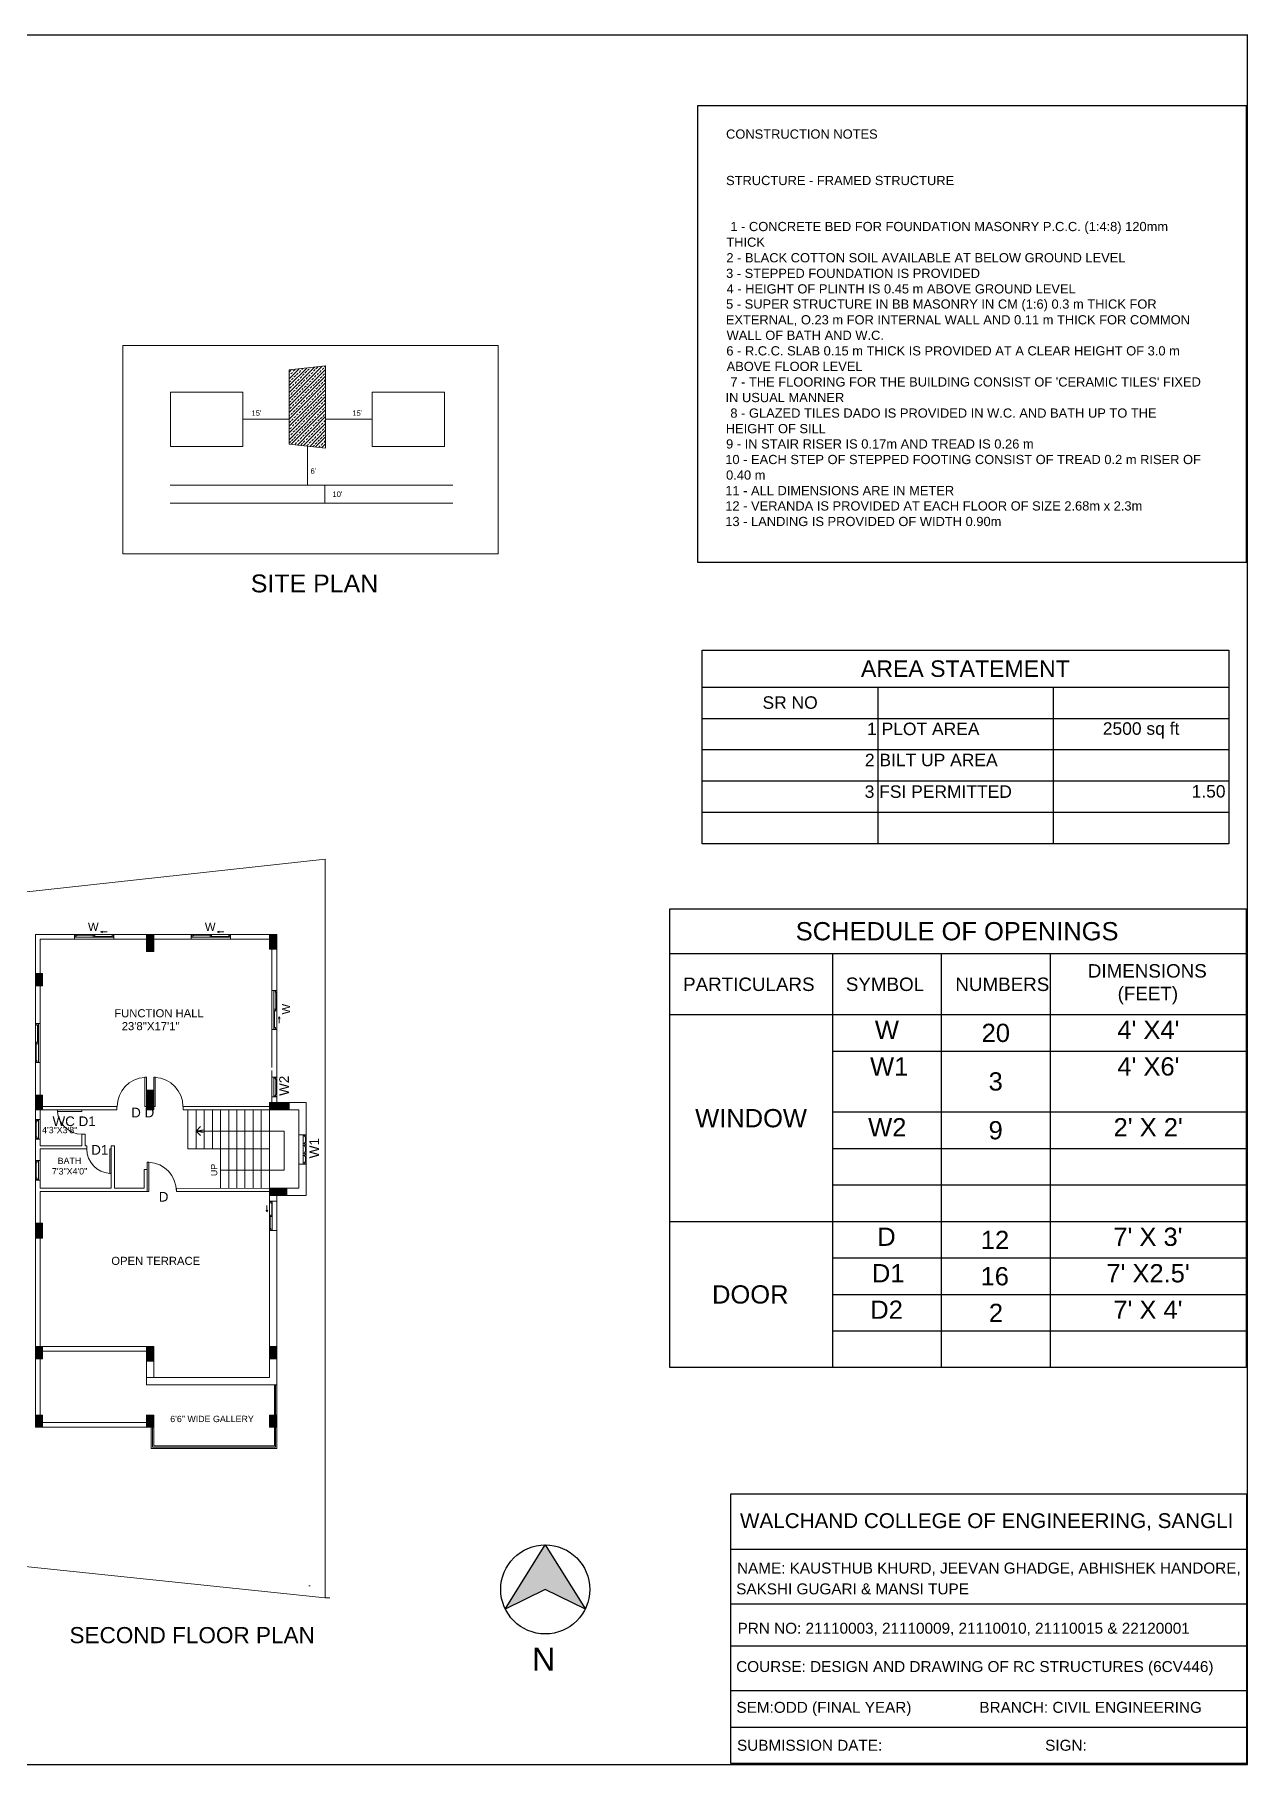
# Model space of a CAD drawing. Header units: millimetres. Extents: x 218.7 to 294.1, y -22.2 to 31.6.
# Drawn here: x 256.3 to 294.1, y -22.2 to 31.6 of the extents above; entities that cross this region are included whole.
import ezdxf

# ---------------------------------------------------------------- set-up
doc = ezdxf.new("R2010")
doc.units = ezdxf.units.MM
for name, color, linetype in [('PDF_Geometry', 7, 'Continuous'), ('PDF_Solid Fills', 1, 'Continuous'), ('PDF_Text', 7, 'Continuous')]:
    doc.layers.add(name, color=color, linetype=linetype)
doc.styles.add('PDF Arial', font='arial.ttf')

msp = doc.modelspace()

# ---------------------------------------------------------------- linework, layer by layer
at = {"layer": 'PDF_Geometry', "lineweight": 25}
for points in [[(294.081, 31.595), (218.675, 31.595), (218.675, -22.228), (294.081, -22.228), (294.081, 31.595), (294.081, 31.611)], [(293.505, 12.457), (293.505, 6.429), (277.106, 6.429), (277.106, 12.457), (293.505, 12.457)], [(277.106, 11.305), (293.505, 11.305)], [(282.575, 11.305), (282.575, 6.429)], [(288.036, 11.305), (288.036, 6.429)], [(277.106, 10.328), (293.505, 10.328)], [(277.106, 9.359), (293.505, 9.359)], [(277.106, 8.382), (293.505, 8.382)], [(277.106, 7.406), (293.505, 7.406)], [(294.039, -9.87), (276.096, -9.87), (276.096, 4.4), (294.039, 4.4)], [(294.039, 4.4), (294.039, -9.87)], [(276.096, 3.014), (294.039, 3.014)], [(281.164, 3.014), (281.164, -9.87)], [(284.546, 3.014), (284.546, -9.87)], [(287.936, 3.014), (287.936, -9.87)], [(276.096, 1.11), (294.039, 1.11)], [(281.164, -0.026), (294.039, -0.026)], [(281.164, -1.921), (294.039, -1.921)], [(281.164, -3.057), (294.039, -3.057)], [(281.164, -4.192), (294.039, -4.192)], [(276.096, -5.328), (294.039, -5.328)], [(281.164, -6.463), (294.039, -6.463)], [(281.164, -7.599), (294.039, -7.599)], [(281.164, -8.734), (294.039, -8.734)], [(294.056, -13.811), (294.056, -22.203), (278, -22.203), (278, -13.811), (294.056, -13.811)], [(278, -15.531), (294.056, -15.531)], [(278, -17.234), (294.056, -17.234)], [(278, -18.537), (294.056, -18.537)], [(278, -19.931), (294.056, -19.931)], [(278, -21.067), (294.056, -21.067)]]:
    msp.add_lwpolyline(points, dxfattribs=at)
for points in [[(294.056, 15.196), (294.056, 29.39), (276.964, 29.39), (276.964, 15.196)], [(273.474, -17.393), (272.222, -16.784), (270.969, -17.393), (272.222, -15.398)]]:
    msp.add_lwpolyline(points, close=True, dxfattribs=at)
at = {"layer": 'PDF_Geometry', "lineweight": 9}
for points in [[(259.071, 21.934), (259.071, 15.455), (270.76, 15.455), (270.76, 21.934)], [(262.803, 18.795), (260.557, 18.795), (260.557, 20.481), (262.803, 20.481)], [(269.082, 18.795), (266.836, 18.795), (266.836, 20.481), (269.082, 20.481)]]:
    msp.add_lwpolyline(points, close=True, dxfattribs=at)
at = {"layer": 'PDF_Geometry', "color": 7, "lineweight": 9, "true_color": 0xffffff}
msp.add_lwpolyline([(265.383, 18.744), (264.248, 18.861), (264.248, 19.596), (264.248, 21.174), (265.383, 21.299)], close=True, dxfattribs=at)
at = {"layer": 'PDF_Geometry', "lineweight": 9}
for points in [[(264.248, 20.264), (265.266, 21.283)], [(264.248, 20.473), (265.033, 21.258)], [(264.248, 20.69), (264.799, 21.233)], [(264.248, 20.899), (264.557, 21.208)], [(264.248, 20.055), (265.383, 21.191)], [(264.248, 21.107), (264.323, 21.183)], [(264.248, 21.007), (264.273, 21.024)], [(264.298, 21.049), (264.348, 21.099)], [(264.373, 21.132), (264.431, 21.183)], [(264.398, 20.949), (264.456, 20.999)], [(264.481, 21.024), (264.532, 21.074)], [(264.557, 21.099), (264.615, 21.158)], [(264.64, 21.183), (264.674, 21.216)], [(264.665, 20.999), (264.715, 21.049)], [(264.74, 21.074), (264.799, 21.132)], [(264.824, 21.158), (264.874, 21.208)], [(264.849, 20.974), (264.899, 21.024)], [(264.899, 21.233), (264.916, 21.249)], [(264.932, 21.049), (264.982, 21.099)], [(265.008, 21.132), (265.058, 21.183)], [(265.033, 20.949), (265.083, 20.999)], [(265.083, 21.208), (265.141, 21.258)], [(265.116, 21.024), (265.166, 21.074)], [(265.191, 21.099), (265.241, 21.158)], [(265.275, 21.183), (265.325, 21.233)], [(265.3, 20.999), (265.35, 21.049)], [(265.35, 21.258), (265.383, 21.299)], [(265.375, 21.074), (265.383, 21.082)], [(264.248, 19.847), (265.383, 20.982)], [(264.248, 20.79), (264.298, 20.84)], [(264.248, 19.638), (265.383, 20.773)], [(264.248, 19.421), (265.383, 20.556)], [(264.273, 20.606), (264.323, 20.657)], [(264.298, 20.414), (264.348, 20.473)], [(264.323, 20.865), (264.373, 20.915)], [(264.348, 20.682), (264.398, 20.732)], [(264.373, 20.498), (264.431, 20.548)], [(264.431, 20.757), (264.481, 20.815)], [(264.456, 20.573), (264.507, 20.631)], [(264.507, 20.84), (264.557, 20.89)], [(264.532, 20.657), (264.59, 20.707)], [(264.557, 20.473), (264.615, 20.523)], [(264.59, 20.915), (264.64, 20.974)], [(264.615, 20.732), (264.665, 20.79)], [(264.64, 20.548), (264.69, 20.606)], [(264.69, 20.815), (264.74, 20.865)], [(264.715, 20.631), (264.774, 20.682)], [(264.74, 20.448), (264.799, 20.498)], [(264.774, 20.89), (264.824, 20.949)], [(264.799, 20.707), (264.849, 20.757)], [(264.824, 20.523), (264.874, 20.573)], [(264.874, 20.79), (264.932, 20.84)], [(264.899, 20.606), (264.957, 20.657)], [(264.932, 20.414), (264.982, 20.473)], [(264.957, 20.865), (265.008, 20.915)], [(264.982, 20.682), (265.033, 20.732)], [(265.008, 20.498), (265.058, 20.548)], [(265.058, 20.757), (265.116, 20.815)], [(265.083, 20.573), (265.141, 20.631)], [(265.141, 20.84), (265.191, 20.89)], [(265.166, 20.657), (265.216, 20.707)], [(265.191, 20.473), (265.241, 20.523)], [(265.216, 20.915), (265.275, 20.974)], [(265.241, 20.732), (265.3, 20.79)], [(265.275, 20.548), (265.325, 20.606)], [(265.325, 20.815), (265.375, 20.865)], [(265.35, 20.631), (265.383, 20.665)], [(264.248, 20.373), (264.273, 20.389)], [(264.248, 19.212), (265.383, 20.348)], [(264.248, 20.164), (264.298, 20.206)], [(264.248, 19.003), (265.383, 20.139)], [(264.273, 19.972), (264.323, 20.022)], [(264.315, 18.861), (265.383, 19.93)], [(264.323, 20.231), (264.373, 20.289)], [(264.348, 20.047), (264.398, 20.105)], [(264.373, 19.863), (264.431, 19.922)], [(264.398, 20.314), (264.456, 20.364)], [(264.431, 20.131), (264.481, 20.181)], [(264.456, 19.947), (264.507, 19.997)], [(264.481, 20.389), (264.532, 20.448)], [(264.507, 20.206), (264.557, 20.264)], [(264.532, 20.022), (264.59, 20.072)], [(264.59, 20.289), (264.64, 20.339)], [(264.615, 20.105), (264.665, 20.156)], [(264.64, 19.922), (264.69, 19.972)], [(264.665, 20.364), (264.715, 20.414)], [(264.69, 20.181), (264.74, 20.231)], [(264.715, 19.997), (264.774, 20.047)], [(264.774, 20.264), (264.824, 20.314)], [(264.799, 20.072), (264.849, 20.131)], [(264.824, 19.888), (264.874, 19.947)], [(264.849, 20.339), (264.899, 20.389)], [(264.874, 20.156), (264.932, 20.206)], [(264.899, 19.972), (264.957, 20.022)], [(264.957, 20.231), (265.008, 20.289)], [(264.982, 20.047), (265.033, 20.105)], [(265.008, 19.863), (265.058, 19.922)], [(265.033, 20.314), (265.083, 20.364)], [(265.058, 20.131), (265.116, 20.181)], [(265.083, 19.947), (265.141, 19.997)], [(265.116, 20.389), (265.166, 20.448)], [(265.141, 20.206), (265.191, 20.264)], [(265.166, 20.022), (265.216, 20.072)], [(265.216, 20.289), (265.275, 20.339)], [(265.241, 20.105), (265.3, 20.156)], [(265.275, 19.922), (265.325, 19.972)], [(265.3, 20.364), (265.35, 20.414)], [(265.325, 20.181), (265.375, 20.231)], [(265.35, 19.997), (265.383, 20.03)], [(265.375, 20.448), (265.383, 20.456)], [(262.803, 19.638), (264.248, 19.638)], [(264.248, 19.738), (264.273, 19.763)], [(264.248, 19.529), (264.298, 19.579)], [(264.273, 19.337), (264.323, 19.387)], [(264.298, 19.788), (264.348, 19.838)], [(264.323, 19.604), (264.373, 19.655)], [(264.348, 19.421), (264.398, 19.471)], [(264.398, 19.68), (264.456, 19.73)], [(264.431, 19.496), (264.481, 19.546)], [(264.481, 19.763), (264.532, 19.813)], [(264.507, 18.836), (265.383, 19.721)], [(264.507, 19.579), (264.557, 19.63)], [(264.532, 19.387), (264.59, 19.446)], [(264.557, 19.838), (264.615, 19.888)], [(264.59, 19.655), (264.64, 19.705)], [(264.615, 19.471), (264.665, 19.521)], [(264.665, 19.73), (264.715, 19.788)], [(264.69, 19.546), (264.74, 19.604)], [(264.699, 18.82), (265.383, 19.504)], [(264.715, 19.362), (264.774, 19.421)], [(264.74, 19.813), (264.799, 19.863)], [(264.774, 19.63), (264.824, 19.68)], [(264.799, 19.446), (264.849, 19.496)], [(264.849, 19.705), (264.899, 19.763)], [(264.874, 19.521), (264.932, 19.579)], [(264.899, 19.337), (264.957, 19.387)], [(264.932, 19.788), (264.982, 19.838)], [(264.957, 19.604), (265.008, 19.655)], [(264.982, 19.421), (265.033, 19.471)], [(265.033, 19.68), (265.083, 19.73)], [(265.058, 19.496), (265.116, 19.546)], [(265.116, 19.763), (265.166, 19.813)], [(265.141, 19.579), (265.191, 19.63)], [(265.166, 19.387), (265.216, 19.446)], [(265.191, 19.838), (265.241, 19.888)], [(265.216, 19.655), (265.275, 19.705)], [(265.241, 19.471), (265.3, 19.521)], [(265.3, 19.73), (265.35, 19.788)], [(265.325, 19.546), (265.375, 19.604)], [(265.35, 19.362), (265.383, 19.404)], [(265.375, 19.813), (265.383, 19.822)], [(266.836, 19.638), (265.383, 19.638)], [(264.248, 19.112), (264.273, 19.129)], [(264.248, 18.895), (264.298, 18.945)], [(264.298, 19.154), (264.348, 19.204)], [(264.323, 18.97), (264.373, 19.02)], [(264.373, 19.237), (264.431, 19.287)], [(264.398, 19.045), (264.456, 19.103)], [(264.431, 18.861), (264.481, 18.92)], [(264.456, 19.312), (264.507, 19.362)], [(264.481, 19.129), (264.532, 19.179)], [(264.507, 18.945), (264.557, 18.995)], [(264.557, 19.204), (264.615, 19.262)], [(264.59, 19.02), (264.64, 19.078)], [(264.615, 18.836), (264.665, 18.895)], [(264.64, 19.287), (264.69, 19.337)], [(264.665, 19.103), (264.715, 19.154)], [(264.69, 18.92), (264.74, 18.97)], [(264.74, 19.179), (264.799, 19.237)], [(264.774, 18.995), (264.824, 19.045)], [(264.799, 18.811), (264.849, 18.861)], [(264.824, 19.262), (264.874, 19.312)], [(264.849, 19.078), (264.899, 19.129)], [(264.874, 18.895), (264.932, 18.945)], [(264.891, 18.795), (265.383, 19.296)], [(264.932, 19.154), (264.982, 19.204)], [(264.957, 18.97), (265.008, 19.02)], [(265.008, 19.237), (265.058, 19.287)], [(265.033, 19.045), (265.083, 19.103)], [(265.058, 18.861), (265.116, 18.92)], [(265.074, 18.778), (265.383, 19.087)], [(265.083, 19.312), (265.141, 19.362)], [(265.116, 19.129), (265.166, 19.179)], [(265.141, 18.945), (265.191, 18.995)], [(265.191, 19.204), (265.241, 19.262)], [(265.216, 19.02), (265.275, 19.078)], [(265.241, 18.836), (265.3, 18.895)], [(265.266, 18.761), (265.383, 18.878)], [(265.275, 19.287), (265.325, 19.337)], [(265.3, 19.103), (265.35, 19.154)], [(265.325, 18.92), (265.375, 18.97)], [(265.375, 19.179), (265.383, 19.187)], [(264.815, 18.803), (264.815, 17.584)], [(264.982, 18.786), (265.033, 18.836)], [(265.175, 18.77), (265.216, 18.811)], [(265.367, 18.744), (265.383, 18.77)], [(260.549, 17.584), (269.341, 17.584)], [(265.358, 17.584), (265.358, 17.024)], [(260.549, 17.024), (269.341, 17.024)], [(255.13, -5.486), (255.13, 4.825), (265.367, 5.944), (265.367, -17.042), (265.517, -17.042)], [(259.806, 3.606), (256.349, 3.606), (256.349, 2.387)], [(256.499, 0.834), (256.499, 3.456), (261.2, 3.456)], [(261.2, 3.606), (260.031, 3.606)], [(263.638, 3.606), (261.651, 3.606)], [(261.651, 3.456), (263.638, 3.456)], [(263.713, 3.147), (263.713, 1.861)], [(263.864, 1.861), (263.864, 3.147)], [(256.349, 2.003), (256.349, 0.834)], [(263.713, 0.642), (263.713, -0.535)], [(263.864, -0.836), (263.864, 0.642)], [(256.349, -0.385), (256.349, -1.395)], [(256.499, -1.395), (256.499, -0.385)], [(263.713, -0.635), (263.713, -0.836)], [(263.713, -1.445), (263.713, -1.629)], [(263.864, -1.629), (263.864, -1.445)], [(256.349, -1.854), (256.349, -2.155)], [(256.499, -2.155), (256.499, -1.854)], [(256.574, -1.854), (258.887, -1.854), (258.887, -1.754), (256.574, -1.754)], [(263.638, -1.754), (261.501, -1.754), (260.95, -1.754), (260.95, -1.854), (263.638, -1.854)], [(261.092, -3.073), (261.092, -1.854)], [(261.35, -3.073), (261.35, -1.854)], [(261.601, -3.073), (261.601, -1.854)], [(261.86, -3.073), (261.86, -1.854)], [(262.11, -4.292), (262.11, -1.854)], [(262.369, -4.292), (262.369, -1.854)], [(262.62, -4.292), (262.62, -1.854)], [(262.87, -4.292), (262.87, -1.854)], [(263.129, -4.292), (263.129, -1.854)], [(263.379, -4.292), (263.379, -1.854)], [(263.638, -4.292), (263.638, -1.854)], [(264.782, -2.631), (264.782, -1.629), (264.248, -1.629)], [(264.248, -1.854), (264.548, -1.854), (264.548, -2.631)], [(256.499, -3.073), (257.952, -3.073), (257.952, -2.973), (257.902, -2.973), (257.902, -2.614), (257.793, -2.614), (257.793, -2.973), (256.499, -2.973), (256.499, -2.764)], [(261.576, -2.556), (261.35, -2.514), (261.492, -2.372)], [(261.35, -2.514), (261.576, -2.472)], [(262.11, -3.733), (264.089, -3.733), (264.089, -2.514), (261.35, -2.514), (261.492, -2.656)], [(256.349, -2.764), (256.349, -3.432)], [(256.499, -4.292), (258.712, -4.292), (258.712, -2.973), (258.812, -2.973), (258.812, -4.292)], [(256.499, -3.432), (256.499, -3.073)], [(263.638, -3.073), (261.092, -3.073)], [(259.831, -4.393), (259.831, -3.708), (259.731, -3.708), (259.731, -4.292)], [(264.173, -4.518), (264.782, -4.518), (264.782, -3.541)], [(264.548, -3.541), (264.548, -4.292), (264.173, -4.292)], [(256.349, -4.042), (256.349, -9.369)], [(256.499, -4.292), (256.499, -4.042)], [(259.731, -4.292), (258.812, -4.292)], [(263.638, -4.292), (260.741, -4.301), (260.741, -4.401), (263.638, -4.393)], [(256.499, -9.219), (256.499, -4.393)], [(256.499, -4.393), (259.831, -4.393)], [(263.638, -4.518), (263.638, -4.702)], [(263.864, -4.702), (263.864, -4.518)], [(265.367, -17.042), (255.13, -15.974), (255.13, -9.369), (255.13, -5.486)], [(263.638, -5.612), (263.638, -9.219)], [(263.864, -9.219), (263.864, -5.612)], [(256.349, -9.603), (256.349, -11.356)], [(256.499, -11.356), (256.499, -9.603)], [(259.806, -9.219), (256.574, -9.219)], [(256.574, -9.369), (258.912, -9.369)], [(258.862, -9.369), (259.806, -9.369)], [(263.638, -10.187), (259.806, -10.187), (259.806, -10.413), (263.864, -10.413), (263.864, -9.603)], [(259.806, -10.187), (259.806, -9.678)], [(260.031, -10.187), (260.031, -9.678)], [(263.638, -9.603), (263.638, -10.187)], [(263.788, -10.413), (263.788, -11.356)], [(263.822, -10.413), (263.822, -11.356)], [(263.864, -10.413), (263.864, -11.356)], [(259.806, -11.582), (256.574, -11.582)], [(256.574, -11.732), (259.806, -11.732)], [(263.864, -11.732), (263.864, -12.392), (259.956, -12.392), (259.956, -11.732)], [(259.998, -11.732), (259.998, -12.358), (263.822, -12.358)], [(260.031, -11.732), (260.031, -12.316), (263.788, -12.316)], [(263.788, -11.732), (263.788, -12.316)], [(263.822, -11.732), (263.822, -12.358)], [(264.866, -16.667), (264.899, -16.667)]]:
    msp.add_lwpolyline(points, dxfattribs=at)
at = {"layer": 'PDF_Geometry', "color": 151, "lineweight": 9, "true_color": 0x7ebfff}
for points in [[(257.585, 3.565), (257.635, 3.565), (257.635, 3.606), (257.568, 3.606), (257.568, 3.456)], [(258.787, 3.606), (257.568, 3.606)], [(257.568, 3.515), (257.585, 3.515), (257.585, 3.606)], [(257.568, 3.456), (258.787, 3.456)], [(257.585, 3.515), (258.152, 3.515)], [(257.635, 3.606), (258.152, 3.606)], [(257.635, 3.581), (258.152, 3.581)], [(258.203, 3.565), (258.152, 3.565)], [(258.203, 3.606), (258.77, 3.606)], [(258.203, 3.54), (258.729, 3.54)], [(258.203, 3.515), (258.729, 3.515)], [(258.436, 3.657), (258.378, 3.682), (258.436, 3.707)], [(258.378, 3.682), (258.587, 3.682)], [(258.77, 3.565), (258.729, 3.565), (258.729, 3.515), (258.787, 3.515)], [(258.787, 3.456), (258.787, 3.606), (258.77, 3.606), (258.77, 3.515)], [(261.217, 3.565), (261.267, 3.565), (261.267, 3.606), (261.2, 3.606), (261.2, 3.456)], [(262.419, 3.606), (261.2, 3.606)], [(261.2, 3.515), (261.217, 3.515), (261.217, 3.606)], [(261.2, 3.456), (262.419, 3.456)], [(261.217, 3.515), (261.785, 3.515)], [(261.267, 3.606), (261.785, 3.606)], [(261.267, 3.581), (261.785, 3.581)], [(261.835, 3.565), (261.785, 3.565)], [(261.835, 3.606), (262.402, 3.606)], [(261.835, 3.54), (262.361, 3.54)], [(261.835, 3.515), (262.361, 3.515)], [(262.068, 3.657), (262.01, 3.682), (262.068, 3.707)], [(262.01, 3.682), (262.219, 3.682)], [(262.402, 3.565), (262.361, 3.565), (262.361, 3.515), (262.419, 3.515)], [(262.419, 3.456), (262.419, 3.606), (262.402, 3.606), (262.402, 3.515)], [(263.822, 1.845), (263.822, 1.795), (263.864, 1.795), (263.864, 1.861), (263.713, 1.861)], [(263.713, 1.861), (263.713, 0.642)], [(263.772, 1.861), (263.772, 1.845), (263.864, 1.845)], [(263.772, 1.845), (263.772, 1.277)], [(263.839, 1.795), (263.839, 1.277)], [(263.864, 0.642), (263.864, 1.861)], [(263.864, 1.795), (263.864, 1.277)], [(263.772, 1.227), (263.772, 0.709)], [(263.797, 1.227), (263.797, 0.709)], [(263.822, 1.227), (263.822, 1.277)], [(263.864, 1.227), (263.864, 0.659)], [(256.499, 0.834), (256.349, 0.834), (256.349, 0.818), (256.441, 0.818)], [(256.349, 0.834), (256.349, -0.385)], [(256.349, 0.25), (256.349, 0.818)], [(256.391, 0.818), (256.391, 0.768), (256.441, 0.768), (256.441, 0.834)], [(256.416, 0.25), (256.416, 0.768)], [(256.441, 0.25), (256.441, 0.768)], [(256.499, -0.385), (256.499, 0.834)], [(263.713, 0.642), (263.864, 0.642), (263.864, 0.659), (263.772, 0.659)], [(263.822, 0.659), (263.822, 0.709), (263.772, 0.709), (263.772, 0.642)], [(263.914, 0.993), (263.939, 1.051), (263.964, 0.993)], [(263.939, 1.051), (263.939, 0.843)], [(256.349, -0.318), (256.349, 0.2)], [(256.374, -0.318), (256.374, 0.2)], [(256.391, 0.25), (256.391, 0.2)], [(256.441, -0.368), (256.441, 0.2)], [(256.391, -0.368), (256.391, -0.318), (256.349, -0.318), (256.349, -0.385), (256.499, -0.385)], [(256.441, -0.385), (256.441, -0.368), (256.349, -0.368)], [(263.713, -0.836), (263.713, -1.445)], [(263.713, -0.836), (263.864, -0.836), (263.864, -0.911), (263.822, -0.911), (263.822, -0.869)], [(263.772, -0.836), (263.772, -0.869), (263.822, -0.869), (263.822, -0.852), (263.864, -0.852)], [(263.772, -1.42), (263.772, -0.869)], [(263.839, -0.911), (263.839, -1.378)], [(263.864, -1.445), (263.864, -0.836)], [(263.864, -1.378), (263.864, -0.911)], [(263.864, -1.437), (263.822, -1.437), (263.822, -1.378), (263.864, -1.378), (263.864, -1.445), (263.713, -1.445)], [(263.822, -1.42), (263.772, -1.42), (263.772, -1.445)], [(256.349, -2.764), (256.349, -2.155)], [(256.499, -2.155), (256.349, -2.155), (256.349, -2.23), (256.391, -2.23), (256.391, -2.188)], [(256.441, -2.155), (256.441, -2.188), (256.391, -2.188), (256.391, -2.172), (256.349, -2.172)], [(256.349, -2.698), (256.349, -2.23)], [(256.374, -2.23), (256.374, -2.698)], [(256.441, -2.739), (256.441, -2.188)], [(256.499, -2.155), (256.499, -2.764)], [(264.548, -3.541), (264.548, -3.24), (264.548, -2.931), (264.548, -2.631)], [(264.782, -2.639), (264.732, -2.639), (264.732, -2.698), (264.782, -2.698), (264.782, -2.631), (264.548, -2.631)], [(264.732, -2.664), (264.69, -2.664), (264.69, -2.631)], [(264.69, -2.664), (264.69, -2.898)], [(264.782, -2.631), (264.782, -2.931), (264.782, -3.24), (264.782, -3.541)], [(256.349, -2.756), (256.391, -2.756), (256.391, -2.698), (256.349, -2.698), (256.349, -2.764), (256.499, -2.764)], [(256.391, -2.739), (256.441, -2.739), (256.441, -2.764)], [(264.732, -2.965), (264.69, -2.965), (264.69, -2.931), (264.69, -2.898), (264.732, -2.898), (264.732, -2.923), (264.782, -2.923)], [(264.69, -2.965), (264.69, -3.207)], [(264.732, -3.274), (264.69, -3.274), (264.69, -3.24), (264.69, -3.207), (264.732, -3.207), (264.732, -3.224), (264.782, -3.224)], [(264.732, -2.898), (264.732, -2.865), (264.782, -2.865), (264.782, -2.931), (264.782, -3.007), (264.732, -3.007), (264.732, -2.948), (264.782, -2.948)], [(264.782, -3.249), (264.732, -3.249), (264.732, -3.307), (264.782, -3.307), (264.782, -3.24), (264.782, -3.165), (264.732, -3.165), (264.732, -3.207)], [(264.757, -2.865), (264.757, -2.698)], [(264.757, -3.165), (264.757, -3.007)], [(264.782, -2.698), (264.782, -2.865)], [(264.782, -3.007), (264.782, -3.165)], [(256.349, -4.042), (256.349, -3.432)], [(256.499, -3.432), (256.349, -3.432), (256.349, -3.499), (256.391, -3.499), (256.391, -3.457)], [(256.441, -3.432), (256.441, -3.457), (256.391, -3.457), (256.391, -3.441), (256.349, -3.441)], [(256.349, -3.967), (256.349, -3.499)], [(256.374, -3.499), (256.374, -3.967)], [(256.441, -4.009), (256.441, -3.457)], [(256.499, -3.432), (256.499, -4.042)], [(264.548, -3.541), (264.782, -3.541), (264.782, -3.474), (264.732, -3.474), (264.732, -3.508)], [(264.69, -3.274), (264.69, -3.508)], [(264.69, -3.541), (264.69, -3.508), (264.732, -3.508), (264.732, -3.533), (264.782, -3.533)], [(264.757, -3.474), (264.757, -3.307)], [(264.782, -3.307), (264.782, -3.474)], [(256.349, -4.025), (256.391, -4.025), (256.391, -3.967), (256.349, -3.967), (256.349, -4.042), (256.499, -4.042)], [(256.391, -4.009), (256.441, -4.009), (256.441, -4.042)], [(263.555, -5.027), (263.555, -4.827)], [(263.864, -4.702), (263.638, -4.702), (263.638, -4.718), (263.722, -4.718)], [(263.638, -4.702), (263.638, -5.612)], [(263.638, -5.136), (263.638, -4.718)], [(263.68, -4.718), (263.68, -4.76), (263.722, -4.76), (263.722, -4.702)], [(263.705, -5.136), (263.705, -4.76)], [(263.722, -5.136), (263.722, -4.76)], [(263.864, -5.612), (263.864, -4.702)], [(263.588, -4.977), (263.555, -5.027), (263.53, -4.977)], [(263.638, -5.553), (263.638, -5.177)], [(263.655, -5.553), (263.655, -5.177)], [(263.68, -5.136), (263.68, -5.177)], [(263.722, -5.595), (263.722, -5.177)], [(263.68, -5.595), (263.68, -5.553), (263.638, -5.553), (263.638, -5.612), (263.864, -5.612)], [(263.722, -5.612), (263.722, -5.595), (263.638, -5.595)]]:
    msp.add_lwpolyline(points, dxfattribs=at)
for points in [[(258.203, 3.606), (258.152, 3.606), (258.152, 3.515), (258.203, 3.515)], [(261.835, 3.606), (261.785, 3.606), (261.785, 3.515), (261.835, 3.515)], [(263.864, 1.227), (263.864, 1.277), (263.772, 1.277), (263.772, 1.227)], [(256.349, 0.25), (256.349, 0.2), (256.441, 0.2), (256.441, 0.25)], [(263.638, -5.136), (263.638, -5.177), (263.722, -5.177), (263.722, -5.136)]]:
    msp.add_lwpolyline(points, close=True, dxfattribs=at)
at = {"layer": 'PDF_Geometry', "color": 52, "lineweight": 9, "true_color": 0xdddd00}
for points in [[(260.031, 3.606), (259.806, 3.606), (259.806, 3.072), (260.031, 3.072)], [(263.864, 3.606), (263.638, 3.606), (263.638, 3.147), (263.864, 3.147)], [(256.574, 2.387), (256.349, 2.387), (256.349, 2.003), (256.574, 2.003)], [(256.574, -1.395), (256.349, -1.395), (256.349, -1.854), (256.574, -1.854)], [(260.031, -1.245), (259.806, -1.245), (259.806, -1.854), (260.031, -1.854)], [(263.638, -1.629), (263.638, -1.854), (264.248, -1.854), (264.248, -1.629)], [(263.638, -4.292), (263.638, -4.518), (264.173, -4.518), (264.173, -4.292)], [(256.574, -5.386), (256.349, -5.386), (256.349, -5.845), (256.574, -5.845)], [(260.031, -9.219), (259.806, -9.219), (259.806, -9.678), (260.031, -9.678)], [(263.864, -9.219), (263.638, -9.219), (263.638, -9.603), (263.864, -9.603)], [(256.574, -11.356), (256.349, -11.356), (256.349, -11.732), (256.574, -11.732)], [(260.031, -11.356), (259.806, -11.356), (259.806, -11.732), (260.031, -11.732)], [(263.864, -11.356), (263.638, -11.356), (263.638, -11.732), (263.864, -11.732)]]:
    msp.add_lwpolyline(points, close=True, dxfattribs=at)
for points in [[(259.839, 3.231), (259.856, 3.256), (259.822, 3.256)], [(259.831, 3.256), (259.847, 3.247)], [(259.839, 3.598), (259.839, 3.606)], [(259.856, 3.448), (259.872, 3.456)], [(259.881, 3.356), (259.898, 3.364)], [(259.889, 3.523), (259.906, 3.531)], [(259.889, 3.256), (259.898, 3.239)], [(259.906, 3.214), (259.906, 3.247)], [(259.914, 3.272), (259.931, 3.281)], [(259.931, 3.515), (259.948, 3.506)], [(260.014, 3.581), (260.031, 3.565)], [(260.023, 3.548), (260.031, 3.556)], [(263.638, 3.581), (263.638, 3.59)], [(263.663, 3.556), (263.68, 3.548)], [(263.663, 3.373), (263.688, 3.356)], [(263.672, 3.348), (263.705, 3.364)], [(263.73, 3.356), (263.738, 3.348)], [(263.73, 3.314), (263.738, 3.339)], [(263.738, 3.272), (263.747, 3.256)], [(263.763, 3.289), (263.797, 3.281)], [(263.772, 3.373), (263.788, 3.389)], [(263.772, 3.256), (263.797, 3.289)], [(263.78, 3.548), (263.788, 3.556)], [(263.805, 3.239), (263.822, 3.239)], [(263.814, 3.423), (263.83, 3.423)], [(263.814, 3.356), (263.855, 3.398)], [(263.839, 3.381), (263.83, 3.431)], [(263.83, 3.356), (263.864, 3.356)], [(263.839, 3.606), (263.839, 3.615)], [(263.847, 3.247), (263.839, 3.281)], [(259.881, 3.181), (259.889, 3.197)], [(259.889, 3.206), (259.914, 3.189)], [(259.898, 3.181), (259.931, 3.197)], [(259.939, 3.189), (259.956, 3.181)], [(259.956, 3.147), (259.964, 3.181)], [(263.68, 3.222), (263.697, 3.222)], [(263.763, 3.206), (263.78, 3.214)], [(256.449, 2.346), (256.466, 2.337)], [(256.474, 2.212), (256.491, 2.229)], [(256.482, 2.387), (256.482, 2.396)], [(256.499, 2.22), (256.533, 2.262)], [(256.508, 2.22), (256.549, 2.212)], [(256.508, 2.162), (256.516, 2.154)], [(256.516, 2.245), (256.516, 2.296)], [(256.558, 2.279), (256.566, 2.27)], [(256.349, 2.087), (256.366, 2.078)], [(256.482, 2.053), (256.466, 2.045), (256.491, 2.045)], [(256.474, 2.02), (256.499, 2.045)], [(256.499, 2.095), (256.516, 2.095)], [(256.549, 2.012), (256.541, 2.037)], [(256.349, -1.495), (256.349, -1.487)], [(256.391, -1.579), (256.407, -1.57)], [(256.508, -1.403), (256.524, -1.412)], [(256.516, -1.395), (256.533, -1.403)], [(256.516, -1.562), (256.533, -1.554)], [(256.574, -1.604), (256.574, -1.612)], [(259.872, -1.253), (259.889, -1.261)], [(259.872, -1.295), (259.898, -1.312)], [(259.872, -1.32), (259.906, -1.303)], [(259.931, -1.353), (259.939, -1.32)], [(259.931, -1.487), (259.948, -1.495)], [(259.939, -1.27), (259.973, -1.27)], [(259.956, -1.295), (259.973, -1.261)], [(259.964, -1.353), (259.981, -1.337)], [(259.964, -1.47), (259.981, -1.47)], [(259.964, -1.52), (259.973, -1.512)], [(260.031, -1.303), (260.023, -1.27)], [(256.382, -1.754), (256.399, -1.754)], [(256.399, -1.662), (256.424, -1.679)], [(256.449, -1.721), (256.441, -1.679), (256.399, -1.687)], [(256.424, -1.746), (256.466, -1.704)], [(256.432, -1.746), (256.482, -1.754)], [(256.449, -1.737), (256.474, -1.712), (256.441, -1.712)], [(256.457, -1.721), (256.466, -1.696)], [(256.499, -1.696), (256.508, -1.712)], [(256.524, -1.746), (256.516, -1.721)], [(256.574, -1.729), (256.574, -1.721)], [(259.806, -1.721), (259.814, -1.696)], [(259.822, -1.854), (259.839, -1.854)], [(259.831, -1.671), (259.847, -1.671)], [(259.831, -1.746), (259.839, -1.754)], [(259.956, -1.654), (259.973, -1.654)], [(259.956, -1.687), (259.973, -1.679)], [(259.956, -1.854), (259.964, -1.846)], [(260.014, -1.646), (260.031, -1.654)], [(260.014, -1.829), (260.031, -1.829)], [(260.023, -1.679), (260.031, -1.662)], [(263.73, -1.646), (263.738, -1.654)], [(263.822, -1.704), (263.847, -1.721), (263.83, -1.712)], [(263.839, -1.721), (263.872, -1.712)], [(263.839, -1.829), (263.847, -1.821)], [(263.847, -1.662), (263.855, -1.654)], [(263.88, -1.771), (263.922, -1.729)], [(263.88, -1.762), (263.897, -1.729)], [(263.889, -1.771), (263.939, -1.771)], [(263.905, -1.746), (263.897, -1.696)], [(263.897, -1.712), (263.914, -1.729)], [(263.914, -1.679), (263.93, -1.679)], [(263.964, -1.646), (263.972, -1.629)], [(263.997, -1.654), (264.014, -1.671)], [(264.022, -1.829), (264.031, -1.838)], [(264.039, -1.654), (264.031, -1.629)], [(264.039, -1.662), (264.056, -1.662)], [(264.097, -1.796), (264.114, -1.787)], [(264.097, -1.838), (264.114, -1.838)], [(264.106, -1.629), (264.106, -1.62)], [(264.106, -1.729), (264.122, -1.737)], [(264.198, -1.662), (264.206, -1.671)], [(264.231, -1.637), (264.248, -1.637)], [(263.897, -4.292), (263.905, -4.301)], [(264.081, -4.292), (264.097, -4.301)], [(264.164, -4.301), (264.164, -4.292)], [(263.647, -4.334), (263.663, -4.343)], [(263.688, -4.317), (263.713, -4.334)], [(263.697, -4.518), (263.697, -4.509)], [(263.705, -4.343), (263.738, -4.326)], [(263.722, -4.451), (263.73, -4.459)], [(263.747, -4.384), (263.755, -4.351)], [(263.747, -4.368), (263.755, -4.359)], [(263.83, -4.434), (263.847, -4.434)], [(263.922, -4.351), (263.93, -4.359)], [(263.955, -4.418), (263.972, -4.418)], [(264.006, -4.334), (264.022, -4.317)], [(264.006, -4.501), (264.014, -4.493)], [(264.014, -4.401), (264.031, -4.409)], [(264.148, -4.393), (264.164, -4.393)], [(256.357, -5.72), (256.391, -5.678)], [(256.366, -5.712), (256.407, -5.72)], [(256.374, -5.695), (256.374, -5.645)], [(256.424, -5.495), (256.449, -5.47), (256.416, -5.47)], [(256.432, -5.545), (256.449, -5.553)], [(256.441, -5.695), (256.457, -5.687)], [(256.449, -5.528), (256.466, -5.52)], [(256.457, -5.403), (256.474, -5.403)], [(256.482, -5.562), (256.499, -5.57)], [(256.499, -5.503), (256.491, -5.478)], [(256.499, -5.795), (256.524, -5.812)], [(256.499, -5.82), (256.541, -5.812)], [(256.516, -5.762), (256.533, -5.762)], [(256.541, -5.62), (256.549, -5.628)], [(256.566, -5.845), (256.566, -5.829)], [(256.349, -9.369), (256.349, -9.603), (256.574, -9.603), (256.574, -9.219), (256.349, -9.219)], [(256.399, -9.252), (256.424, -9.227), (256.391, -9.227)], [(256.391, -9.227), (256.399, -9.235)], [(256.407, -9.427), (256.424, -9.427)], [(256.424, -9.352), (256.449, -9.369)], [(256.424, -9.386), (256.457, -9.369)], [(256.474, -9.26), (256.474, -9.235)], [(256.474, -9.419), (256.491, -9.427)], [(256.482, -9.419), (256.491, -9.386)], [(256.491, -9.294), (256.508, -9.311)], [(256.533, -9.411), (256.549, -9.411)], [(256.541, -9.227), (256.558, -9.227)], [(256.558, -9.503), (256.574, -9.511)], [(256.558, -9.553), (256.574, -9.544)], [(256.566, -9.386), (256.574, -9.377)], [(259.806, -9.369), (259.806, -9.361)], [(259.814, -9.636), (259.822, -9.645)], [(259.831, -9.419), (259.839, -9.386)], [(259.847, -9.528), (259.864, -9.528)], [(259.856, -9.611), (259.872, -9.628)], [(259.914, -9.377), (259.931, -9.386)], [(259.931, -9.427), (259.948, -9.419)], [(259.931, -9.594), (259.939, -9.586)], [(259.939, -9.26), (259.956, -9.252)], [(259.973, -9.511), (259.989, -9.511)], [(259.981, -9.327), (259.998, -9.327)], [(260.023, -9.444), (260.031, -9.453), (260.031, -9.444)], [(260.031, -9.645), (260.031, -9.62)], [(260.031, -9.678), (260.031, -9.67)], [(263.647, -9.478), (263.638, -9.486)], [(263.697, -9.519), (263.688, -9.486)], [(263.705, -9.594), (263.713, -9.603)], [(263.713, -9.536), (263.722, -9.544)], [(263.738, -9.377), (263.755, -9.377)], [(263.805, -9.277), (263.822, -9.286)], [(263.814, -9.569), (263.83, -9.561)], [(263.822, -9.402), (263.839, -9.394)], [(263.83, -9.235), (263.839, -9.227)], [(263.847, -9.419), (263.864, -9.411), (263.847, -9.394)], [(256.349, -11.448), (256.357, -11.448)], [(256.399, -11.623), (256.416, -11.623)], [(256.407, -11.607), (256.432, -11.623)], [(256.416, -11.632), (256.449, -11.623)], [(256.449, -11.49), (256.482, -11.49)], [(256.457, -11.515), (256.482, -11.482)], [(256.466, -11.665), (256.482, -11.64)], [(256.482, -11.356), (256.482, -11.348)], [(256.482, -11.423), (256.524, -11.381)], [(256.482, -11.582), (256.499, -11.573)], [(256.491, -11.415), (256.508, -11.406), (256.524, -11.415)], [(256.491, -11.69), (256.508, -11.699)], [(256.499, -11.423), (256.541, -11.431)], [(256.508, -11.398), (256.508, -11.356)], [(256.533, -11.423), (256.549, -11.423)], [(256.533, -11.523), (256.533, -11.49)], [(256.574, -11.607), (256.574, -11.598)], [(259.806, -11.356), (259.806, -11.348)], [(259.814, -11.665), (259.822, -11.64)], [(259.839, -11.724), (259.856, -11.715)], [(259.856, -11.54), (259.864, -11.557)], [(259.856, -11.623), (259.864, -11.615)], [(259.864, -11.456), (259.872, -11.448)], [(259.923, -11.482), (259.939, -11.49)], [(259.973, -11.523), (259.989, -11.515)], [(260.023, -11.381), (260.031, -11.381)], [(260.023, -11.423), (260.031, -11.423)], [(263.68, -11.398), (263.672, -11.365)], [(263.705, -11.523), (263.713, -11.54)], [(263.722, -11.64), (263.738, -11.657)], [(263.738, -11.573), (263.755, -11.573)], [(263.738, -11.607), (263.755, -11.59)], [(263.747, -11.431), (263.763, -11.423)], [(263.822, -11.381), (263.839, -11.39)], [(263.83, -11.649), (263.855, -11.665)], [(263.83, -11.715), (263.847, -11.724)], [(263.839, -11.674), (263.864, -11.665)]]:
    msp.add_lwpolyline(points, dxfattribs=at)
at = {"layer": 'PDF_Geometry', "color": 31, "lineweight": 9, "true_color": 0xffbf7e}
for points in [[(259.756, -1.754), (259.756, -0.836), (259.806, -0.836), (259.806, -1.754)], [(260.081, -1.754), (260.081, -0.836), (260.031, -0.836), (260.031, -1.754)], [(257.793, -1.904), (257.034, -1.904), (257.034, -1.854), (257.793, -1.854)], [(258.662, -3.073), (258.662, -3.833), (258.712, -3.833), (258.712, -3.073)], [(259.881, -4.393), (259.881, -3.482), (259.831, -3.482), (259.831, -4.393)]]:
    msp.add_lwpolyline(points, close=True, dxfattribs=at)
at = {"layer": 'PDF_Geometry', "lineweight": 25}
msp.add_circle((272.222, -16.781), 1.386, dxfattribs=at)
at = {"layer": 'PDF_Geometry', "color": 31, "lineweight": 9, "true_color": 0xffbf7e}
for centre, radius, start, end in [((259.81, -1.757), 0.914, 93.3965, 179.8458), ((260.027, -1.757), 0.914, 0.1542, 86.6035), ((257.808, -1.837), 0.778, 184.9953, 268.9097), ((258.708, -3.078), 0.756, 179.6261, 266.4689), ((259.827, -4.395), 0.914, 0.1542, 86.6035)]:
    msp.add_arc(centre, radius, start, end, dxfattribs=at)
at = {"layer": 'PDF_Solid Fills', "lineweight": 9, "transparency": 33554559}
for points in [[(259.806, 3.606), (260.031, 3.072), (259.806, 3.072)], [(259.806, 3.606), (260.031, 3.606), (260.031, 3.072)], [(263.638, 3.606), (263.864, 3.147), (263.638, 3.147)], [(263.638, 3.606), (263.864, 3.606), (263.864, 3.147)], [(256.349, 2.387), (256.574, 2.003), (256.349, 2.003)], [(256.349, 2.387), (256.574, 2.387), (256.574, 2.003)], [(256.349, -1.395), (256.574, -1.854), (256.349, -1.854)], [(256.349, -1.395), (256.574, -1.395), (256.574, -1.854)], [(259.806, -1.245), (260.031, -1.854), (259.806, -1.854)], [(259.806, -1.245), (260.031, -1.245), (260.031, -1.854)], [(263.638, -1.854), (264.248, -1.629), (264.248, -1.854)], [(263.638, -1.854), (263.638, -1.629), (264.248, -1.629)], [(263.638, -4.518), (264.173, -4.292), (264.173, -4.518)], [(263.638, -4.518), (263.638, -4.292), (264.173, -4.292)], [(256.349, -5.386), (256.574, -5.845), (256.349, -5.845)], [(256.349, -5.386), (256.574, -5.386), (256.574, -5.845)], [(256.349, -9.219), (256.574, -9.603), (256.349, -9.603)], [(256.349, -9.219), (256.574, -9.219), (256.574, -9.603)], [(259.806, -9.219), (260.031, -9.678), (259.806, -9.678)], [(259.806, -9.219), (260.031, -9.219), (260.031, -9.678)], [(263.638, -9.219), (263.864, -9.603), (263.638, -9.603)], [(263.638, -9.219), (263.864, -9.219), (263.864, -9.603)], [(256.349, -11.356), (256.574, -11.732), (256.349, -11.732)], [(256.349, -11.356), (256.574, -11.356), (256.574, -11.732)], [(259.806, -11.356), (260.031, -11.732), (259.806, -11.732)], [(259.806, -11.356), (260.031, -11.356), (260.031, -11.732)], [(263.638, -11.356), (263.864, -11.732), (263.638, -11.732)], [(263.638, -11.356), (263.864, -11.356), (263.864, -11.732)]]:
    msp.add_solid(points, dxfattribs=at)
at = {"layer": 'PDF_Solid Fills', "color": 7, "transparency": 33554559}
for points in [[(272.222, -15.398), (273.09, -16.784), (271.345, -16.784)], [(271.345, -16.784), (272.222, -16.784), (270.969, -17.393)], [(272.222, -16.784), (273.09, -16.784), (273.474, -17.393)]]:
    msp.add_solid(points, dxfattribs=at)

# ---------------------------------------------------------------- texts
at = {"layer": 'PDF_Text', "attachment_point": 7, "style": 'PDF Arial'}
for s, insert, char_height in [('CONSTRUCTION NOTES', (277.851, 28.368), 0.2869), ('STRUCTURE - FRAMED STRUCTURE', (277.851, 26.923), 0.2869), ('1 - CONCRETE BED FOR FOUNDATION MASONRY P.C.C. (1:4:8) 120mm', (277.984, 25.408), 0.2869), ('THICK', (277.859, 25.003), 0.2869), ('2 - BLACK COTTON SOIL AVAILABLE AT BELOW GROUND LEVEL', (277.859, 24.519), 0.2869), ('3 - STEPPED FOUNDATION IS PROVIDED', (277.851, 24.034), 0.2869), ('4 - HEIGHT OF PLINTH IS 0.45 m ABOVE GROUND LEVEL', (277.868, 23.55), 0.2869), ('5 - SUPER STRUCTURE IN BB MASONRY IN CM (1:6) 0.3 m THICK FOR', (277.851, 22.995), 0.2869), ('EXTERNAL, O.23 m FOR INTERNAL WALL AND 0.11 m THICK FOR COMMON', (277.842, 22.538), 0.2869), ('WALL OF BATH AND W.C.', (277.868, 22.105), 0.2869), ('6 - R.C.C. SLAB 0.15 m THICK IS PROVIDED AT A CLEAR HEIGHT OF 3.0 m', (277.859, 21.621), 0.2869), ('ABOVE FLOOR LEVEL', (277.868, 21.137), 0.2869), ('IN USUAL MANNER', (277.834, 20.168), 0.2869), ("7 - THE FLOORING FOR THE BUILDING CONSIST OF 'CERAMIC TILES' FIXED", (277.984, 20.653), 0.2869), ('8 - GLAZED TILES DADO IS PROVIDED IN W.C. AND BATH UP TO THE', (277.984, 19.684), 0.2869), ('HEIGHT OF SILL', (277.842, 19.2), 0.2869), ('9 - IN STAIR RISER IS 0.17m AND TREAD IS 0.26 m', (277.851, 18.724), 0.2869), ('10 - EACH STEP OF STEPPED FOOTING CONSIST OF TREAD 0.2 m RISER OF', (277.826, 18.239), 0.2869), ('0.40 m', (277.851, 17.755), 0.2869), ('11 - ALL DIMENSIONS ARE IN METER', (277.826, 17.271), 0.2869), ('12 - VERANDA IS PROVIDED AT EACH FLOOR OF SIZE 2.68m x 2.3m', (277.826, 16.795), 0.2869), ('13 - LANDING IS PROVIDED OF WIDTH 0.90m', (277.826, 16.31), 0.2869), ('SITE PLAN', (263.054, 14.243), 0.5558), ('AREA STATEMENT', (282.049, 11.613), 0.51401), ('SR NO', (278.985, 10.622), 0.3885), ('1 PLOT AREA', (282.241, 9.803), 0.38849), ('2500 sq ft', (289.579, 9.702), 0.3885), ('2 BILT UP AREA', (282.174, 8.835), 0.38849), ('3 FSI PERMITTED', (282.166, 7.85), 0.38849), ('1.50', (292.344, 7.858), 0.3885), ('SCHEDULE OF OPENINGS', (280.02, 3.413), 0.56781), ('PARTICULARS      SYMBOL      NUMBERS', (276.514, 1.838), 0.41839), ('DIMENSIONS', (289.114, 2.255), 0.4184), ('(FEET)', (290.041, 1.43), 0.4184), ('W', (282.484, 0.35), 0.568), ('20', (285.807, 0.249), 0.5678), ("4' X4'", (290.032, 0.35), 0.5678), ('W1', (282.334, -0.786), 0.5678), ("4' X6'", (290.032, -0.795), 0.5678), ('3', (286.024, -1.263), 0.568), ('WINDOW', (276.889, -2.406), 0.5678), ('W2', (282.275, -2.681), 0.5678), ("2' X 2'", (289.915, -2.681), 0.5678), ('9', (286.024, -2.782), 0.568), ('D', (282.559, -6.088), 0.568), ('12', (285.782, -6.188), 0.5678), ("7' X 3'", (289.907, -6.098), 0.5678), ('D1', (282.392, -7.223), 0.5678), ('16', (285.774, -7.325), 0.5678), ("7' X2.5'", (289.69, -7.233), 0.5678), ('DOOR', (277.415, -7.892), 0.5678), ('D2', (282.342, -8.359), 0.5678), ('2', (286.033, -8.459), 0.568), ("7' X 4'", (289.907, -8.359), 0.5678), ('WALCHAND COLLEGE OF ENGINEERING, SANGLI', (278.284, -14.957), 0.46023), ('NAME: KAUSTHUB KHURD, JEEVAN GHADGE, ABHISHEK HANDORE,', (278.192, -16.35), 0.34068), ('SAKSHI GUGARI & MANSI TUPE', (278.166, -16.94), 0.34068), ('SECOND FLOOR PLAN', (257.41, -18.462), 0.50206), ('PRN NO: 21110003, 21110009, 21110010, 21110015 & 22120001', (278.21, -18.223), 0.34068), ('N', (271.812, -19.305), 0.711), ('COURSE: DESIGN AND DRAWING OF RC STRUCTURES (6CV446)', (278.166, -19.455), 0.34068), ('SEM:ODD (FINAL YEAR)                BRANCH: CIVIL ENGINEERING', (278.175, -20.725), 0.34068), ('SUBMISSION DATE:', (278.192, -21.808), 0.34068), ('SIGN:', (287.785, -21.808), 0.3407)]:
    msp.add_mtext(s, dxfattribs=dict(at, insert=insert, char_height=char_height))
at = {"layer": 'PDF_Text', "lineweight": 9, "attachment_point": 7, "style": 'PDF Arial'}
for s, insert, char_height in [("15'", (263.079, 19.744), 0.1674), ("15'", (266.219, 19.744), 0.1674), ("6'", (264.916, 17.94), 0.1674), ("10'", (265.601, 17.222), 0.1674), ('W', (257.986, 3.715), 0.251), ('W', (261.626, 3.715), 0.251), ('FUNCTION HALL', (258.804, 1.022), 0.25103), ("23'8''X17'1''", (259.037, 0.621), 0.25103), ('WC D1', (256.882, -2.364), 0.2988), ('D D', (259.33, -2.088), 0.2988), ('4\'3"X3\'8"', (256.557, -2.585), 0.1972), ('D1', (258.086, -3.249), 0.2988), ('7\'3"X4\'0"', (256.866, -3.87), 0.1972), ('BATH', (257.042, -3.541), 0.1972), ('D', (260.19, -4.71), 0.299), ('OPEN TERRACE', (258.712, -6.684), 0.25103), ('6\'6" WIDE GALLERY', (260.548, -11.577), 0.19723)]:
    msp.add_mtext(s, dxfattribs=dict(at, insert=insert, char_height=char_height))
at = {"layer": 'PDF_Text', "lineweight": 9, "attachment_point": 7, "rotation": 90, "style": 'PDF Arial'}
for s, insert, char_height in [('W', (264.274, 1.113), 0.251), ('W2', (264.239, -1.42), 0.2988), ('W1', (265.182, -3.366), 0.3048), ('UP', (262.013, -3.918), 0.1972)]:
    msp.add_mtext(s, dxfattribs=dict(at, insert=insert, char_height=char_height))

doc.saveas('drawing.dxf')
